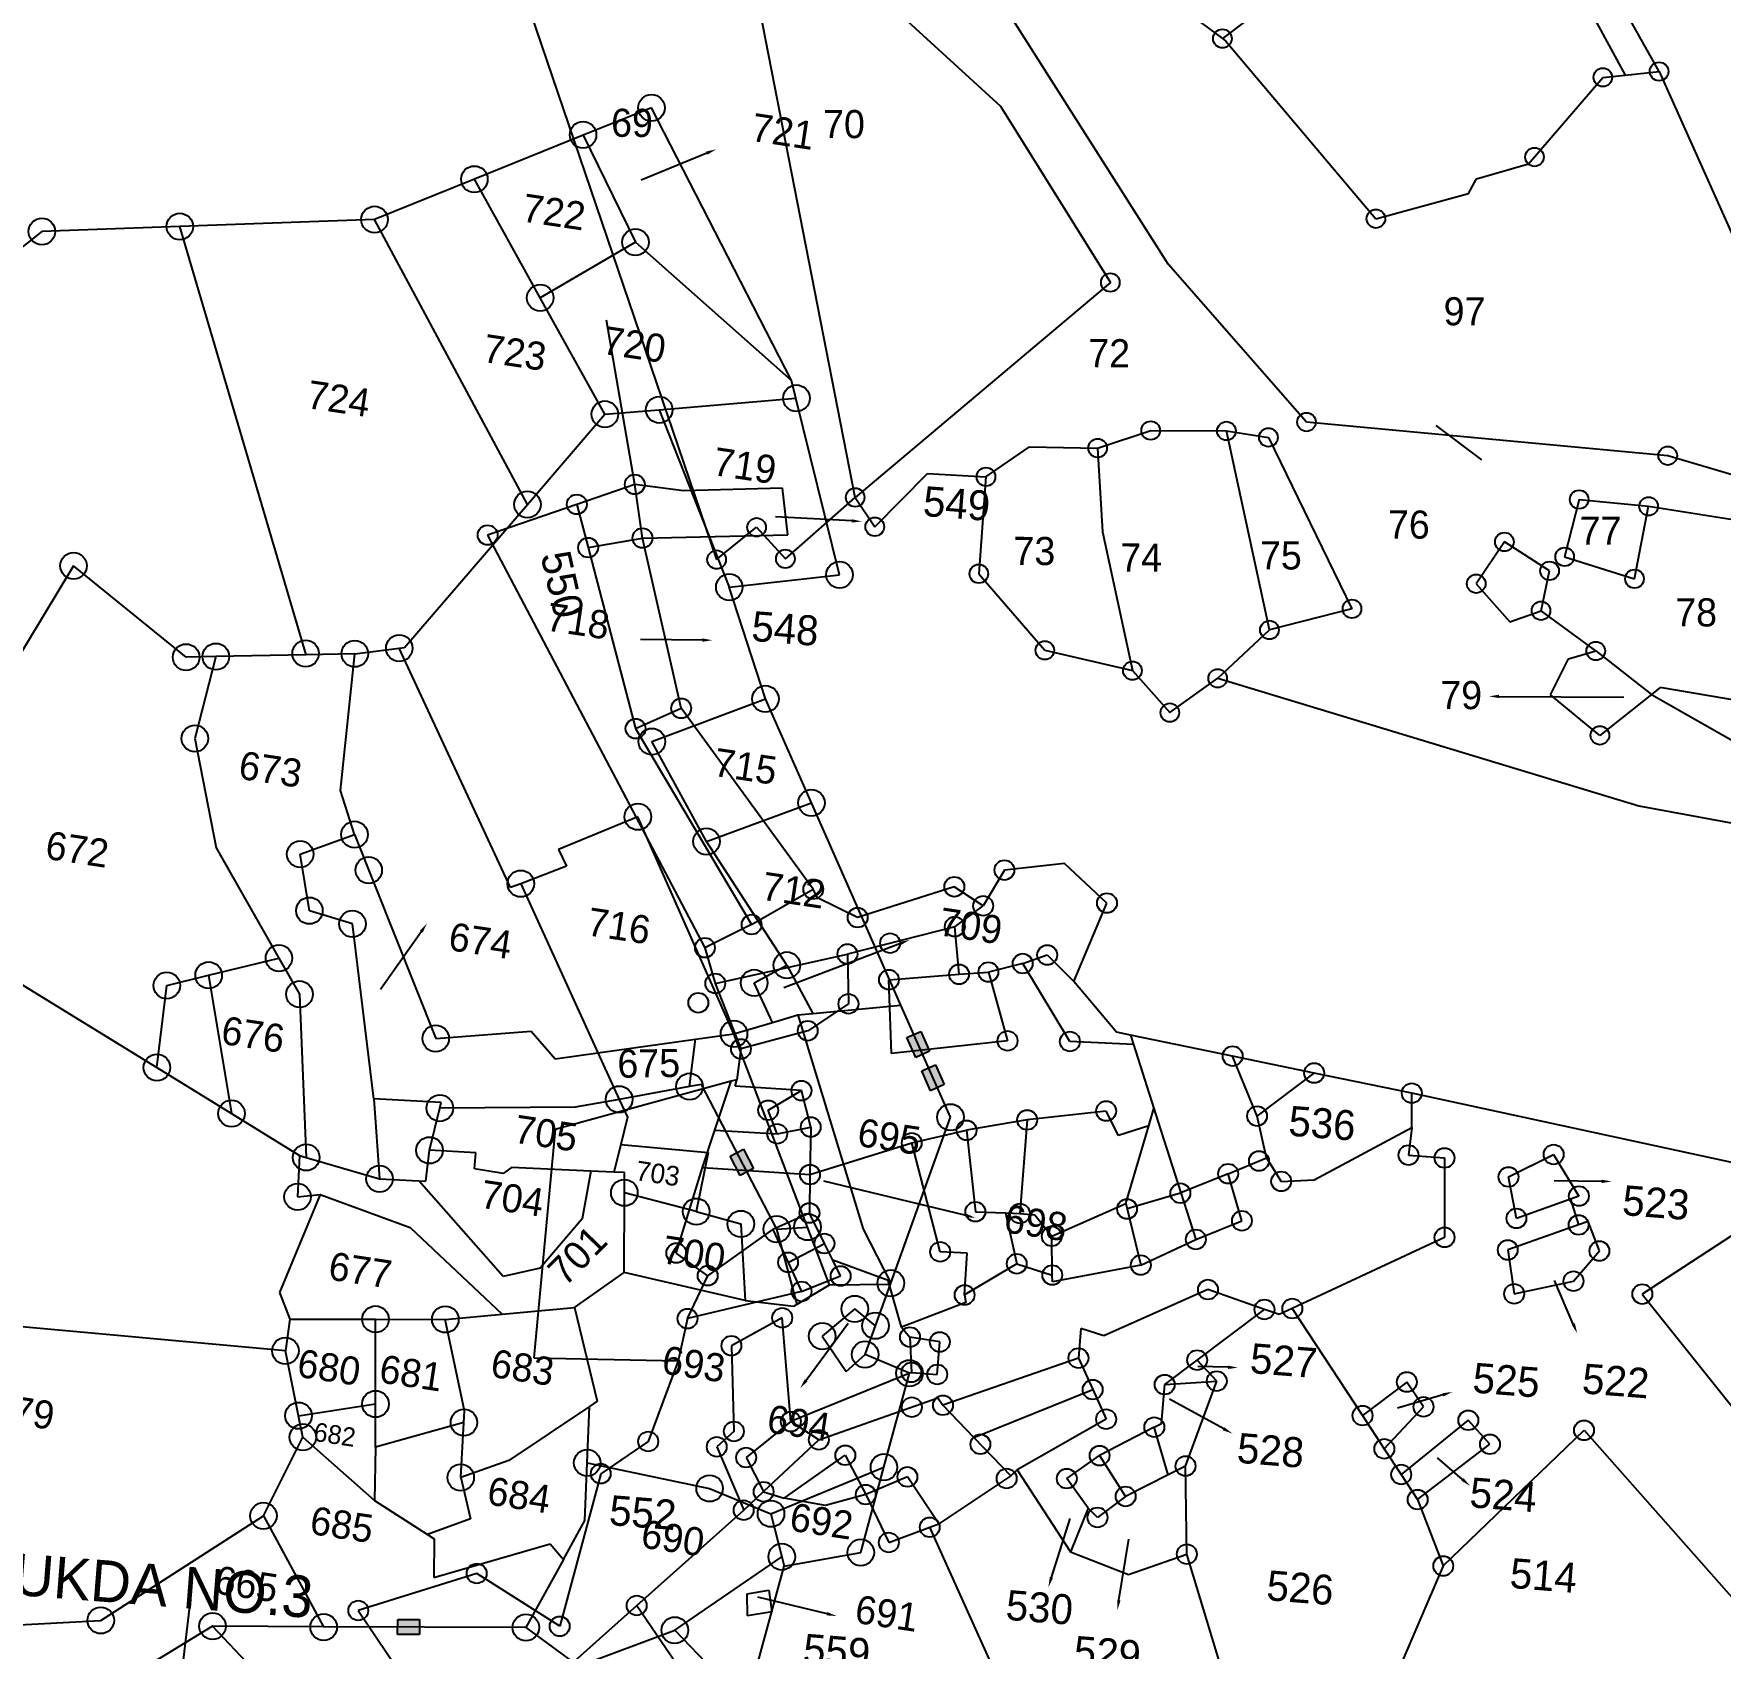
# Model space of a CAD drawing. Header units: metres. Extents: x 303309 to 305776, y 1941305 to 1944345.
# Drawn here: x 304182.7 to 304603, y 1941956.3 to 1942358.7 of the extents above; entities that cross this region are included whole.
import ezdxf

# ---------------------------------------------------------------- set-up
doc = ezdxf.new("R2010")
doc.units = ezdxf.units.M
for name, color, linetype in [('OFF', 1, 'Continuous'), ('POLY_PARCEL', 6, 'Continuous'), ('TEXT_MAPOUT', 7, 'Continuous'), ('TEXT_PARCEL', 7, 'Continuous')]:
    doc.layers.add(name, color=color, linetype=linetype)
doc.styles.add('TEXT_MAP', font='')
doc.styles.get('TEXT_MAP').set_extended_font_data('Kruti Dev 050')

msp = doc.modelspace()

# ---------------------------------------------------------------- hatches: boundary and pattern name
for points in [[(304402.54, 1942103.62), (304405.97, 1942105.13), (304403.78, 1942110.09), (304400.35, 1942108.57)], [(304406.22, 1942095.3), (304409.65, 1942096.82), (304407.46, 1942101.77), (304404.03, 1942100.26)], [(304358.8, 1942074.21), (304362.12, 1942075.94), (304359.62, 1942080.75), (304356.29, 1942079.01)], [(304278.84, 1941959.76), (304278.85, 1941963.51), (304273.43, 1941963.53), (304273.42, 1941959.78)]]:
    msp.add_hatch(color=256).paths.add_polyline_path(points)

# ---------------------------------------------------------------- linework, layer by layer
for p, q in [((304350.48, 1942329), (304334.14, 1942322.27)), ((304547.87, 1942193.58), (304578.99, 1942193.41)), ((304279.33, 1942135), (304269.15, 1942120.55)), ((304398.71, 1942132.02), (304369.63, 1942120.93)), ((304400.35, 1942108.57), (304403.78, 1942110.09)), ((304402.54, 1942103.62), (304400.35, 1942108.57)), ((304403.78, 1942110.09), (304405.97, 1942105.13)), ((304405.97, 1942105.13), (304402.54, 1942103.62)), ((304404.03, 1942100.26), (304407.46, 1942101.77)), ((304406.22, 1942095.3), (304404.03, 1942100.26)), ((304407.46, 1942101.77), (304409.65, 1942096.82)), ((304409.65, 1942096.82), (304406.22, 1942095.3)), ((304356.29, 1942079.01), (304359.62, 1942080.75)), ((304358.8, 1942074.21), (304356.29, 1942079.01)), ((304359.62, 1942080.75), (304362.12, 1942075.94)), ((304362.12, 1942075.94), (304358.8, 1942074.21)), ((304415.06, 1942064.2), (304379.64, 1942072.8)), ((304375.21, 1942023.13), (304385.66, 1942037.39)), ((304221.72, 1941968.19), (304219.62, 1941950.64)), ((304380.42, 1941964.96), (304363.22, 1941969.07)), ((304273.42, 1941959.78), (304273.43, 1941963.53)), ((304273.43, 1941963.53), (304278.85, 1941963.51)), ((304278.85, 1941963.51), (304278.84, 1941959.76)), ((304278.84, 1941959.76), (304273.42, 1941959.78))]:
    msp.add_line(p, q)
for points in [[(304386.58, 1942237.32), (304367.62, 1942238.36)], [(304349.35, 1942207.62), (304333.94, 1942207.78)], [(304573.47, 1942072.71), (304561.64, 1942072.83)], [(304566.41, 1942037.14), (304561.76, 1942048.02)], [(304480.34, 1942026.37), (304472.81, 1942026.57)], [(304479.28, 1942011.04), (304465.76, 1942018.43)], [(304533.92, 1942019.52), (304522.58, 1942016.15)], [(304538.8, 1941998.42), (304532.55, 1942003.79)], [(304436.34, 1941973.98), (304440.98, 1941988.68)], [(304453.16, 1941968.32), (304455.64, 1941983.53)]]:
    msp.add_lwpolyline(points)
for centre, radius in [((304478.96, 1942357.54), 2.32), ((304573.77, 1942347.87), 2.32), ((304587.79, 1942349.34), 2.32), ((304336.68, 1942340.28), 3.31), ((304319.62, 1942333.54), 3.31), ((304556.74, 1942328.01), 2.32), ((304292.54, 1942322.46), 3.31), ((304184.75, 1942309.45), 3.31), ((304219.13, 1942310.68), 3.31), ((304267.66, 1942312.42), 3.31), ((304517.22, 1942312.64), 2.32), ((304332.69, 1942306.78), 3.31), ((304308.95, 1942292.92), 3.31), ((304451.03, 1942296.75), 2.32), ((304372.81, 1942267.89), 3.31), ((304325.07, 1942263.9), 3.31), ((304338.61, 1942265.03), 3.31), ((304461.08, 1942259.85), 2.32), ((304479.96, 1942259.74), 2.32), ((304499.91, 1942261.96), 2.32), ((304447.87, 1942255.47), 2.32), ((304490.43, 1942258.13), 2.32), ((304589.94, 1942253.57), 2.32), ((304420.04, 1942248.3), 2.32), ((304332.51, 1942246.42), 2.47), ((304387.44, 1942243.17), 2.32), ((304567.86, 1942242.65), 2.32), ((304305.75, 1942241.4), 3.31), ((304318.06, 1942241.44), 2.47), ((304585.18, 1942240.96), 2.32), ((304362.88, 1942235.73), 2.32), ((304392.32, 1942235.86), 2.32), ((304295.84, 1942233.79), 2.47), ((304320.88, 1942230.67), 2.47), ((304334.43, 1942233.05), 2.47), ((304549.23, 1942232.09), 2.32), ((304192.66, 1942226.14), 3.31), ((304352.91, 1942227.68), 2.32), ((304370.04, 1942227.88), 2.32), ((304564.25, 1942228.37), 2.32), ((304356.07, 1942220.8), 3.31), ((304383.54, 1942223.87), 3.31), ((304418.25, 1942224.15), 2.32), ((304542.21, 1942221.66), 2.32), ((304560.5, 1942224.87), 2.32), ((304581.65, 1942222.88), 2.32), ((304511.25, 1942215.41), 2.32), ((304558.36, 1942214.93), 2.32), ((304490.68, 1942210.14), 2.32), ((304250.49, 1942204.27), 3.31), ((304262.72, 1942204.23), 3.31), ((304273.83, 1942205.6), 3.31), ((304434.71, 1942205.07), 2.32), ((304572, 1942204.9), 2.32), ((304220.71, 1942203.33), 3.31), ((304228.11, 1942203.49), 3.31), ((304456.54, 1942200), 2.32), ((304477.78, 1942198.09), 2.32), ((304365.07, 1942192.95), 3.31), ((304344.07, 1942190.61), 2.47), ((304465.86, 1942189.55), 2.32), ((304222.89, 1942183.08), 3.31), ((304332.71, 1942185.55), 2.47), ((304573.03, 1942183.86), 2.32), ((304336.77, 1942182.31), 3.31), ((304376.53, 1942167.05), 3.31), ((304333.28, 1942163.6), 3.31), ((304262.67, 1942159.14), 3.31), ((304249.15, 1942154.26), 3.31), ((304350.36, 1942157.42), 3.31), ((304266.2, 1942150.27), 3.31), ((304424.63, 1942150.29), 2.47), ((304304.09, 1942146.91), 3.31), ((304412.15, 1942146.14), 2.47), ((304376.99, 1942145.52), 2.47), ((304450.19, 1942142.08), 2.47), ((304251.42, 1942140.18), 3.31), ((304262.15, 1942136.91), 3.31), ((304388.05, 1942138.45), 2.47), ((304419.34, 1942141.39), 2.47), ((304361.63, 1942136.72), 2.47), ((304412.26, 1942136.19), 2.47), ((304243.84, 1942128.34), 3.31), ((304350, 1942130.94), 2.47), ((304385.51, 1942129.38), 2.47), ((304396.14, 1942132.08), 2.47), ((304435.3, 1942129.14), 2.47), ((304226.32, 1942124.08), 3.31), ((304370.43, 1942126.58), 3.31), ((304420.64, 1942124.88), 2.47), ((304429.19, 1942127), 2.47), ((304215.88, 1942121.54), 3.31), ((304352.57, 1942122.04), 2.47), ((304362.28, 1942122.17), 3.31), ((304395.85, 1942122.98), 2.47), ((304413.33, 1942124.32), 2.47), ((304248.96, 1942119.35), 3.31), ((304348.35, 1942117.23), 2.47), ((304385.76, 1942116.96), 2.47), ((304282.9, 1942108.32), 3.31), ((304357.24, 1942109.48), 3.31), ((304375.62, 1942110.25), 2.47), ((304358.97, 1942105.71), 2.47), ((304425.41, 1942107.74), 2.47), ((304440.95, 1942107.57), 2.47), ((304481.51, 1942103.93), 2.47), ((304213.43, 1942101.08), 3.31), ((304501.83, 1942099.72), 2.47), ((304346.16, 1942096.34), 3.31), ((304374.05, 1942095.33), 2.47), ((304283.94, 1942090.98), 3.31), ((304328.64, 1942093.16), 3.31), ((304526.15, 1942094.7), 2.47), ((304232.01, 1942089.64), 3.31), ((304365.75, 1942090.43), 2.47), ((304411.2, 1942088.68), 3.31), ((304430.3, 1942088.03), 2.47), ((304449.99, 1942090.25), 2.47), ((304487.6, 1942088.98), 2.47), ((304368.01, 1942084.57), 2.47), ((304376.36, 1942086.26), 2.47), ((304415.2, 1942085.44), 2.47), ((304250.63, 1942078.7), 3.31), ((304281.37, 1942080.45), 3.31), ((304401.53, 1942082.32), 2.47), ((304525.33, 1942079.26), 2.47), ((304534.31, 1942078.55), 2.47), ((304561.51, 1942079.42), 2.47), ((304376.18, 1942074.4), 2.47), ((304480.39, 1942074.62), 2.47), ((304488.07, 1942077.8), 2.47), ((304268.92, 1942073.34), 3.31), ((304329.91, 1942069.89), 3.31), ((304493.62, 1942072.71), 2.47), ((304550.25, 1942073.82), 2.47), ((304248.47, 1942068.86), 3.31), ((304347.84, 1942065.17), 3.31), ((304468.48, 1942069.76), 2.47), ((304567.8, 1942069.05), 2.47), ((304358.95, 1942062.1), 3.31), ((304375.57, 1942061.34), 3.31), ((304376.04, 1942064.83), 2.47), ((304417.39, 1942065.15), 2.47), ((304428.47, 1942064.7), 2.47), ((304455.2, 1942065.83), 2.47), ((304483.82, 1942062.89), 2.47), ((304552.22, 1942063.48), 2.47), ((304567.73, 1942061.86), 2.47), ((304367.89, 1942060.81), 3.31), ((304436.42, 1942059.04), 2.47), ((304472.33, 1942058.24), 2.47), ((304534.32, 1942058.76), 2.47), ((304342.85, 1942054.86), 2.47), ((304379.78, 1942057.22), 2.47), ((304408.63, 1942055.15), 2.47), ((304550.06, 1942055.62), 2.47), ((304572.91, 1942055.37), 2.47), ((304350.68, 1942049.21), 2.47), ((304370.71, 1942052.53), 2.47), ((304383.82, 1942049.13), 2.47), ((304427.7, 1942052.18), 2.47), ((304436.56, 1942049.36), 2.47), ((304458.62, 1942051.85), 2.47), ((304374.08, 1942045.28), 2.47), ((304396.31, 1942047.32), 3.31), ((304475.36, 1942045.75), 2.47), ((304566.45, 1942047.85), 2.47), ((304387.35, 1942040.91), 3.31), ((304414.71, 1942044.4), 2.47), ((304489.43, 1942040.79), 2.47), ((304496.38, 1942041.02), 2.47), ((304551.67, 1942044.69), 2.47), ((304583.6, 1942044.62), 2.47), ((304267.91, 1942038.35), 3.31), ((304285.3, 1942038.32), 3.31), ((304345.65, 1942038.5), 2.47), ((304369.26, 1942038.7), 2.47), ((304392.5, 1942036.74), 3.31), ((304379.22, 1942034.12), 3.31), ((304401.1, 1942033.9), 2.47), ((304408.53, 1942032.69), 2.47), ((304245.44, 1942030.48), 3.31), ((304356.59, 1942031.75), 2.47), ((304389.92, 1942029.56), 3.31), ((304443.08, 1942028.66), 2.47), ((304472.67, 1942028.17), 2.47), ((304400.97, 1942024.88), 3.31), ((304401.45, 1942025.1), 2.47), ((304407.89, 1942024.59), 2.47), ((304446.63, 1942020.82), 2.47), ((304464.57, 1942022.06), 2.47), ((304477.55, 1942022.93), 2.47), ((304524.92, 1942022.71), 2.47), ((304267.91, 1942017.23), 3.31), ((304401.55, 1942016.44), 2.47), ((304409.32, 1942016.91), 2.47), ((304529.07, 1942016.52), 2.47), ((304248.72, 1942014.32), 3.31), ((304289.94, 1942012.61), 3.31), ((304371.42, 1942012.83), 2.47), ((304449.98, 1942013.44), 2.47), ((304461.99, 1942011.45), 2.47), ((304513.88, 1942014.34), 2.47), ((304540.24, 1942013.17), 2.47), ((304249.81, 1942008.96), 3.31), ((304335.86, 1942007.88), 2.47), ((304357.21, 1942010.39), 2.47), ((304378.38, 1942008.31), 2.47), ((304418.65, 1942007.2), 2.47), ((304545.64, 1942007.19), 2.47), ((304569.08, 1942010.67), 2.47), ((304320.67, 1942002.56), 3.31), ((304352.94, 1942006.55), 2.47), ((304360.26, 1942003.88), 2.47), ((304384.98, 1942004.45), 2.47), ((304448.35, 1942004.36), 2.47), ((304519.31, 1942006.06), 2.47), ((304289.13, 1941998.91), 3.31), ((304324.03, 1941999.86), 2.47), ((304394.61, 1942001.48), 3.31), ((304400.45, 1941999.06), 2.47), ((304469.77, 1942001.77), 2.47), ((304523.52, 1941999.65), 2.47), ((304351.17, 1941996.2), 3.31), ((304364.62, 1941995.35), 2.47), ((304390.07, 1941994.65), 2.47), ((304425.19, 1941998.66), 2.47), ((304440.17, 1941998.64), 2.47), ((304359.65, 1941990.77), 2.47), ((304366.46, 1941989.89), 3.31), ((304454.84, 1941994.19), 2.47), ((304527.61, 1941993.4), 2.47), ((304239.96, 1941989.37), 3.31), ((304406.02, 1941986.51), 2.47), ((304447.83, 1941988.95), 2.47), ((304395.82, 1941982.71), 2.47), ((304369.14, 1941979.16), 3.31), ((304388.83, 1941980.23), 3.31), ((304470.09, 1941979.81), 2.47), ((304293.11, 1941974.98), 2.47), ((304534, 1941976.86), 2.47), ((304263.6, 1941965.76), 2.47), ((304332.99, 1941967), 2.47), ((304199.42, 1941963.3), 3.31), ((304227.28, 1941961.84), 3.31), ((304254.98, 1941961.62), 3.31), ((304305.38, 1941961.53), 3.31), ((304313.8, 1941961.82), 2.47), ((304342.48, 1941960.83), 3.31)]:
    msp.add_circle(centre, radius)
for points in [[(304350.32, 1942329.38), (304352.8, 1942329.95), (304350.64, 1942328.61)], [(304386.61, 1942237.74), (304389.08, 1942237.19), (304386.56, 1942236.91)], [(304349.35, 1942208.04), (304351.85, 1942207.59), (304349.35, 1942207.2)], [(304547.86, 1942193.17), (304545.37, 1942193.6), (304547.87, 1942194)], [(304278.99, 1942135.24), (304280.77, 1942137.05), (304279.67, 1942134.76)], [(304398.56, 1942132.41), (304401.05, 1942132.91), (304398.86, 1942131.63)], [(304573.47, 1942073.13), (304575.97, 1942072.69), (304573.46, 1942072.3)], [(304415.16, 1942064.61), (304417.49, 1942063.61), (304414.96, 1942063.8)], [(304566.79, 1942037.3), (304567.39, 1942034.84), (304566.02, 1942036.98)], [(304480.35, 1942026.79), (304482.84, 1942026.3), (304480.33, 1942025.95)], [(304375.55, 1942022.89), (304373.73, 1942021.12), (304374.87, 1942023.38)], [(304533.8, 1942019.92), (304536.32, 1942020.23), (304534.04, 1942019.12)], [(304479.48, 1942011.4), (304481.47, 1942009.84), (304479.08, 1942010.67)], [(304539.07, 1941998.73), (304540.7, 1941996.79), (304538.53, 1941998.1)], [(304436.74, 1941973.86), (304435.59, 1941971.6), (304435.95, 1941974.11)], [(304221.3, 1941968.24), (304222.01, 1941970.68), (304222.13, 1941968.14)], [(304453.57, 1941968.25), (304452.76, 1941965.85), (304452.75, 1941968.39)], [(304380.51, 1941965.36), (304382.85, 1941964.37), (304380.32, 1941964.55)]]:
    msp.add_solid(points)
at = {"layer": 'OFF'}
msp.add_line((304543.57, 1942252.58), (304532.23, 1942261.11), dxfattribs=at)
at = {"layer": 'POLY_PARCEL'}
for p, q in [((304444.47, 1942383.23), (304478.96, 1942357.54)), ((304561.49, 1942381.26), (304579.31, 1942348.45)), ((304387.44, 1942243.17), (304361.17, 1942377.54)), ((304383.93, 1942377.04), (304423.67, 1942340.65)), ((304302.97, 1942374.43), (304352.91, 1942227.68)), ((304587.79, 1942349.34), (304575.24, 1942371.75)), ((304465.48, 1942301.33), (304424.65, 1942365.51)), ((304485.41, 1942362.36), (304478.96, 1942357.54)), ((304478.96, 1942357.54), (304479.8, 1942356.91)), ((304479.8, 1942356.91), (304517.22, 1942312.64)), ((304555.28, 1942326.31), (304573.77, 1942347.87)), ((304573.77, 1942347.87), (304579.31, 1942348.45)), ((304579.31, 1942348.45), (304587.79, 1942349.34)), ((304587.79, 1942349.34), (304609.2, 1942301.44)), ((304336.68, 1942340.28), (304319.68, 1942333.42)), ((304371.58, 1942272.33), (304336.68, 1942340.28)), ((304423.67, 1942340.65), (304451.03, 1942296.75)), ((304319.68, 1942333.42), (304292.54, 1942322.46)), ((304319.68, 1942333.42), (304332.69, 1942306.78)), ((304542.29, 1942322.55), (304555.28, 1942326.31)), ((304292.54, 1942322.46), (304267.66, 1942312.42)), ((304308.95, 1942292.92), (304292.54, 1942322.46)), ((304540.29, 1942318.94), (304542.29, 1942322.55)), ((304517.22, 1942312.64), (304540.29, 1942318.94)), ((304267.66, 1942312.42), (304219.13, 1942310.68)), ((304305.75, 1942241.4), (304267.66, 1942312.42)), ((304184.75, 1942309.45), (304150.53, 1942282.35)), ((304219.13, 1942310.68), (304184.75, 1942309.45)), ((304250.58, 1942203.97), (304219.13, 1942310.68)), ((304332.69, 1942306.78), (304308.95, 1942292.92)), ((304332.69, 1942306.78), (304371.58, 1942272.33)), ((304499.91, 1942261.96), (304465.48, 1942301.33)), ((304451.03, 1942296.75), (304387.44, 1942243.17)), ((304325.07, 1942263.9), (304308.95, 1942292.92)), ((304332.51, 1942246.42), (304325.46, 1942287.32)), ((304372.68, 1942267.88), (304371.58, 1942272.33)), ((304338.61, 1942265.03), (304372.68, 1942267.88)), ((304383.54, 1942223.87), (304372.68, 1942267.88)), ((304305.75, 1942241.4), (304325.07, 1942263.9)), ((304325.07, 1942263.9), (304338.61, 1942265.03)), ((304338.61, 1942265.03), (304356.07, 1942220.8)), ((304589.94, 1942253.57), (304499.91, 1942261.96)), ((304447.87, 1942255.47), (304461.08, 1942259.85)), ((304461.08, 1942259.85), (304479.96, 1942259.74)), ((304479.96, 1942259.74), (304490.43, 1942258.13)), ((304490.68, 1942210.14), (304479.96, 1942259.74)), ((304490.43, 1942258.13), (304511.25, 1942215.41)), ((304420.04, 1942248.3), (304430.85, 1942255.77)), ((304430.85, 1942255.77), (304447.87, 1942255.47)), ((304447.87, 1942255.47), (304449.1, 1942234.63)), ((304632.52, 1942240.99), (304589.94, 1942253.57)), ((304392.32, 1942235.86), (304405.47, 1942249.14)), ((304405.47, 1942249.14), (304420.04, 1942248.3)), ((304332.51, 1942246.42), (304318.06, 1942241.44)), ((304344.63, 1942244.85), (304332.51, 1942246.42)), ((304334.43, 1942233.05), (304332.51, 1942246.42)), ((304369.33, 1942245.5), (304344.63, 1942244.85)), ((304370.66, 1942233.86), (304369.33, 1942245.5)), ((304420.04, 1942248.3), (304418.25, 1942224.15)), ((304275.15, 1942205.76), (304305.75, 1942241.4)), ((304318.06, 1942241.44), (304295.84, 1942233.79)), ((304318.06, 1942241.44), (304320.88, 1942230.67)), ((304370.04, 1942227.88), (304387.44, 1942243.17)), ((304387.44, 1942243.17), (304392.32, 1942235.86)), ((304567.86, 1942242.65), (304564.25, 1942228.37)), ((304567.86, 1942242.65), (304585.18, 1942240.96)), ((304581.65, 1942222.88), (304585.18, 1942240.96)), ((304585.18, 1942240.96), (304623.54, 1942234.98)), ((304295.84, 1942233.79), (304350, 1942130.94)), ((304320.88, 1942230.67), (304334.43, 1942233.05)), ((304334.43, 1942233.05), (304370.66, 1942233.86)), ((304344.07, 1942190.61), (304334.43, 1942233.05)), ((304352.91, 1942227.68), (304362.88, 1942235.73)), ((304362.88, 1942235.73), (304370.04, 1942227.88)), ((304449.1, 1942234.63), (304456.54, 1942200)), ((304320.88, 1942230.67), (304332.71, 1942185.55)), ((304549.23, 1942232.09), (304542.21, 1942221.66)), ((304560.5, 1942224.87), (304549.23, 1942232.09)), ((304564.25, 1942228.37), (304581.65, 1942222.88)), ((304192.66, 1942226.14), (304171.79, 1942191.63)), ((304220.71, 1942203.33), (304192.66, 1942226.14)), ((304418.25, 1942224.15), (304434.71, 1942205.07)), ((304558.36, 1942214.93), (304560.5, 1942224.87)), ((304356.07, 1942220.8), (304383.54, 1942223.87)), ((304365.07, 1942192.95), (304356.07, 1942220.8)), ((304542.21, 1942221.66), (304550.56, 1942212.18)), ((304511.25, 1942215.41), (304490.68, 1942210.14)), ((304550.56, 1942212.18), (304558.36, 1942214.93)), ((304572, 1942204.9), (304558.36, 1942214.93)), ((304477.78, 1942198.09), (304490.68, 1942210.14)), ((304228.11, 1942203.49), (304220.71, 1942203.33)), ((304228.11, 1942203.49), (304222.89, 1942183.08)), ((304250.58, 1942203.97), (304228.11, 1942203.49)), ((304262.72, 1942204.23), (304250.58, 1942203.97)), ((304259.14, 1942170.09), (304262.72, 1942204.23)), ((304262.72, 1942204.23), (304273.83, 1942205.6)), ((304273.83, 1942205.6), (304275.15, 1942205.76)), ((304301.54, 1942145.94), (304273.83, 1942205.6)), ((304434.71, 1942205.07), (304456.54, 1942200)), ((304560.73, 1942193.98), (304565.25, 1942202.97)), ((304565.25, 1942202.97), (304572, 1942204.9)), ((304572, 1942204.9), (304585.9, 1942194.09)), ((304456.54, 1942200), (304465.86, 1942189.55)), ((304465.86, 1942189.55), (304477.78, 1942198.09)), ((304477.78, 1942198.09), (304582.74, 1942166.29)), ((304588.04, 1942195.8), (304585.9, 1942194.09)), ((304629.31, 1942188.84), (304588.04, 1942195.8)), ((304332.71, 1942185.55), (304344.07, 1942190.61)), ((304336.77, 1942182.31), (304365.07, 1942192.95)), ((304376.99, 1942145.52), (304344.07, 1942190.61)), ((304376.53, 1942167.05), (304365.07, 1942192.95)), ((304573.03, 1942183.86), (304560.73, 1942193.98)), ((304585.9, 1942194.09), (304573.03, 1942183.86)), ((304585.9, 1942194.09), (304622.67, 1942173.11)), ((304222.89, 1942183.08), (304228.18, 1942155.84)), ((304332.71, 1942185.55), (304361.63, 1942136.72)), ((304350.36, 1942157.42), (304336.77, 1942182.31)), ((304262.67, 1942159.14), (304259.14, 1942170.09)), ((304350.36, 1942157.42), (304376.53, 1942167.05)), ((304398.83, 1942116.63), (304376.53, 1942167.05)), ((304582.74, 1942166.29), (304624.1, 1942158.64)), ((304333.28, 1942163.6), (304313.54, 1942155.43)), ((304357.24, 1942109.48), (304333.28, 1942163.6)), ((304249.15, 1942154.26), (304262.67, 1942159.14)), ((304262.67, 1942159.14), (304282.9, 1942108.32)), ((304370.43, 1942126.58), (304350.36, 1942157.42)), ((304228.18, 1942155.84), (304243.84, 1942128.34)), ((304251.42, 1942140.18), (304249.15, 1942154.26)), ((304313.54, 1942155.43), (304315.49, 1942151.25)), ((304315.49, 1942151.25), (304304.09, 1942146.91)), ((304424.63, 1942150.29), (304419.34, 1942141.39)), ((304439.62, 1942151.94), (304424.63, 1942150.29)), ((304450.19, 1942142.08), (304439.62, 1942151.94)), ((304304.09, 1942146.91), (304301.54, 1942145.94)), ((304304.09, 1942146.91), (304323.34, 1942104.77)), ((304361.63, 1942136.72), (304376.99, 1942145.52)), ((304378.09, 1942143.38), (304376.99, 1942145.52)), ((304412.15, 1942146.14), (304388.05, 1942138.45)), ((304419.34, 1942141.39), (304412.15, 1942146.14)), ((304262.15, 1942136.91), (304251.42, 1942140.18)), ((304388.05, 1942138.45), (304378.09, 1942143.38)), ((304412.26, 1942136.19), (304419.34, 1942141.39)), ((304441.9, 1942122.49), (304450.19, 1942142.08)), ((304267.49, 1942093.25), (304262.15, 1942136.91)), ((304361.63, 1942136.72), (304350, 1942130.94)), ((304412.26, 1942136.19), (304385.51, 1942129.38)), ((304413.33, 1942124.32), (304412.26, 1942136.19)), ((304226.32, 1942124.08), (304243.84, 1942128.34)), ((304243.84, 1942128.34), (304248.96, 1942119.35)), ((304350, 1942130.94), (304352.57, 1942122.04)), ((304352.57, 1942122.04), (304385.51, 1942129.38)), ((304385.51, 1942129.38), (304385.76, 1942116.96)), ((304429.19, 1942127), (304435.3, 1942129.14)), ((304435.3, 1942129.14), (304441.9, 1942122.49)), ((304215.88, 1942121.54), (304226.32, 1942124.08)), ((304226.32, 1942124.08), (304232.01, 1942089.64)), ((304362.28, 1942122.17), (304370.43, 1942126.58)), ((304370.43, 1942126.58), (304376.9, 1942114.57)), ((304395.85, 1942122.98), (304413.33, 1942124.32)), ((304413.33, 1942124.32), (304420.64, 1942124.88)), ((304429.19, 1942127), (304420.64, 1942124.88)), ((304420.64, 1942124.88), (304425.41, 1942107.74)), ((304440.95, 1942107.57), (304429.19, 1942127)), ((304179.36, 1942122.06), (304213.43, 1942101.08)), ((304213.43, 1942101.08), (304215.88, 1942121.54)), ((304248.96, 1942119.35), (304250.63, 1942078.7)), ((304352.57, 1942122.04), (304358.97, 1942105.71)), ((304366.85, 1942112.34), (304362.28, 1942122.17)), ((304396.5, 1942104.6), (304395.85, 1942122.98)), ((304452.53, 1942109.92), (304441.9, 1942122.49)), ((304385.76, 1942116.96), (304375.62, 1942110.25)), ((304376.9, 1942114.57), (304398.83, 1942116.63)), ((304411.2, 1942088.68), (304398.83, 1942116.63)), ((304357.24, 1942109.48), (304366.85, 1942112.34)), ((304366.85, 1942112.34), (304373.17, 1942114.22)), ((304373.17, 1942114.22), (304376.9, 1942114.57)), ((304373.17, 1942114.22), (304389.45, 1942060.8)), ((304282.9, 1942108.32), (304306.73, 1942110.12)), ((304306.73, 1942110.12), (304312.68, 1942103.28)), ((304323.34, 1942104.77), (304347.66, 1942108.15)), ((304346.16, 1942096.34), (304347.66, 1942108.15)), ((304347.66, 1942108.15), (304357.24, 1942109.48)), ((304375.57, 1942061.34), (304357.24, 1942109.48)), ((304375.62, 1942110.25), (304358.97, 1942105.71)), ((304425.41, 1942107.74), (304396.5, 1942104.6)), ((304456.8, 1942106.85), (304440.95, 1942107.57)), ((304456.08, 1942109.18), (304452.53, 1942109.92)), ((304456.08, 1942109.18), (304456.8, 1942106.85)), ((304481.51, 1942103.93), (304456.08, 1942109.18)), ((304456.8, 1942106.85), (304461.89, 1942090.87)), ((304312.68, 1942103.28), (304323.34, 1942104.77)), ((304323.34, 1942104.77), (304328.64, 1942093.16)), ((304358.97, 1942105.71), (304357.93, 1942098.03)), ((304487.6, 1942088.98), (304481.51, 1942103.93)), ((304501.83, 1942099.72), (304481.51, 1942103.93)), ((304213.43, 1942101.08), (304232.01, 1942089.64)), ((304357.93, 1942098.03), (304356.57, 1942097.66)), ((304357.5, 1942096.41), (304357.93, 1942098.03)), ((304487.6, 1942088.98), (304501.83, 1942099.72)), ((304526.15, 1942094.7), (304501.83, 1942099.72)), ((304356.57, 1942097.66), (304312.66, 1942085.65)), ((304346.16, 1942096.34), (304328.64, 1942093.16)), ((304349.1, 1942096.88), (304346.16, 1942096.34)), ((304367.89, 1942060.81), (304349.1, 1942096.88)), ((304352.49, 1942085.45), (304356.57, 1942097.66)), ((304374.05, 1942095.33), (304357.5, 1942096.41)), ((304365.75, 1942090.43), (304374.05, 1942095.33)), ((304376.36, 1942086.26), (304374.05, 1942095.33)), ((304526.13, 1942086.13), (304526.15, 1942094.7)), ((304609.01, 1942076.73), (304526.15, 1942094.7)), ((304232.01, 1942089.64), (304248.97, 1942079.19)), ((304267.49, 1942093.25), (304268.92, 1942073.34)), ((304284.28, 1942092.37), (304267.49, 1942093.25)), ((304281.37, 1942080.45), (304283.94, 1942090.98)), ((304283.94, 1942090.98), (304284.28, 1942092.37)), ((304317.68, 1942091.17), (304283.94, 1942090.98)), ((304328.64, 1942093.16), (304317.68, 1942091.17)), ((304328.64, 1942093.16), (304330.67, 1942088.72)), ((304368.01, 1942084.57), (304365.75, 1942090.43)), ((304449.99, 1942090.25), (304430.3, 1942088.03)), ((304453.08, 1942084.14), (304449.99, 1942090.25)), ((304460.6, 1942086.53), (304461.89, 1942090.87)), ((304461.89, 1942090.87), (304462.98, 1942087.44)), ((304312.66, 1942085.65), (304307.33, 1942028.72)), ((304330.67, 1942088.72), (304329.01, 1942081.94)), ((304349.39, 1942076.14), (304352.49, 1942085.45)), ((304352.49, 1942085.45), (304368.01, 1942084.57)), ((304368.01, 1942084.57), (304376.36, 1942086.26)), ((304376.36, 1942086.26), (304376.18, 1942074.4)), ((304396.31, 1942047.32), (304411.2, 1942088.68)), ((304401.53, 1942082.32), (304415.2, 1942085.44)), ((304430.3, 1942088.03), (304415.2, 1942085.44)), ((304415.2, 1942085.44), (304417.39, 1942065.15)), ((304430.3, 1942088.03), (304428.47, 1942064.7)), ((304460.6, 1942086.53), (304453.08, 1942084.14)), ((304454.9, 1942067.23), (304460.6, 1942086.53)), ((304462.98, 1942087.44), (304468.62, 1942069.82)), ((304489.91, 1942078.56), (304487.6, 1942088.98)), ((304501.82, 1942073.11), (304526.13, 1942086.13)), ((304526.13, 1942086.13), (304525.33, 1942079.26)), ((304329.01, 1942081.94), (304327.32, 1942075.02)), ((304329.01, 1942081.94), (304350.79, 1942079.88)), ((304376.18, 1942074.4), (304401.53, 1942082.32)), ((304408.63, 1942055.15), (304401.53, 1942082.32)), ((304248.97, 1942079.19), (304248.47, 1942068.86)), ((304248.97, 1942079.19), (304250.63, 1942078.7)), ((304250.63, 1942078.7), (304268.92, 1942073.34)), ((304280.41, 1942072.78), (304281.37, 1942080.45)), ((304292.89, 1942079.79), (304281.37, 1942080.45)), ((304292.59, 1942075.84), (304292.89, 1942079.79)), ((304350.79, 1942079.88), (304347.84, 1942065.17)), ((304480.39, 1942074.62), (304489.91, 1942078.56)), ((304489.91, 1942078.56), (304493.62, 1942072.71)), ((304525.33, 1942079.26), (304534.31, 1942078.55)), ((304534.31, 1942078.55), (304534.32, 1942058.76)), ((304550.25, 1942073.82), (304561.51, 1942079.42)), ((304561.51, 1942079.42), (304567.8, 1942069.05)), ((304268.92, 1942073.34), (304278.69, 1942072.87)), ((304278.69, 1942072.87), (304280.41, 1942072.78)), ((304299.72, 1942048.99), (304278.69, 1942072.87)), ((304299.73, 1942074.67), (304292.59, 1942075.84)), ((304301.81, 1942076.21), (304299.73, 1942074.67)), ((304321.55, 1942075.29), (304301.81, 1942076.21)), ((304321.55, 1942075.29), (304319.41, 1942063.36)), ((304327.32, 1942075.02), (304321.55, 1942075.29)), ((304329.92, 1942074.9), (304327.32, 1942075.02)), ((304329.91, 1942069.89), (304329.92, 1942074.9)), ((304342.85, 1942054.86), (304349.39, 1942076.14)), ((304349.39, 1942076.14), (304376.18, 1942074.4)), ((304376.18, 1942074.4), (304376.04, 1942064.83)), ((304480.39, 1942074.62), (304468.62, 1942069.82)), ((304483.82, 1942062.89), (304480.39, 1942074.62)), ((304493.62, 1942072.71), (304501.82, 1942073.11)), ((304552.22, 1942063.48), (304550.25, 1942073.82)), ((304254.1, 1942069.47), (304243.94, 1942044.98)), ((304248.47, 1942068.86), (304254.1, 1942069.47)), ((304254.1, 1942069.47), (304276.57, 1942061.18)), ((304329.88, 1942049.98), (304329.91, 1942069.89)), ((304347.84, 1942065.17), (304329.91, 1942069.89)), ((304468.48, 1942069.76), (304455.2, 1942065.83)), ((304468.62, 1942069.82), (304468.48, 1942069.76)), ((304468.62, 1942069.82), (304472.33, 1942058.24)), ((304567.8, 1942069.05), (304565.74, 1942068.31)), ((304347.84, 1942065.17), (304358.95, 1942062.1)), ((304376.04, 1942064.83), (304366.9, 1942060.72)), ((304379.78, 1942057.22), (304376.04, 1942064.83)), ((304417.39, 1942065.15), (304424.91, 1942064.84)), ((304424.91, 1942064.84), (304428.47, 1942064.7)), ((304424.91, 1942064.84), (304427.7, 1942052.18)), ((304428.47, 1942064.7), (304432.23, 1942064.4)), ((304432.23, 1942064.4), (304436.42, 1942059.04)), ((304436.42, 1942059.04), (304454.9, 1942067.23)), ((304454.9, 1942067.23), (304455.2, 1942065.83)), ((304455.2, 1942065.83), (304458.62, 1942051.85)), ((304565.74, 1942068.31), (304552.22, 1942063.48)), ((304565.74, 1942068.31), (304567.73, 1942061.86)), ((304276.57, 1942061.18), (304299.44, 1942039.6)), ((304319.41, 1942063.36), (304308.92, 1942051.08)), ((304350.68, 1942049.21), (304366.9, 1942060.72)), ((304358.95, 1942062.1), (304360.05, 1942043)), ((304366.9, 1942060.72), (304370.71, 1942052.53)), ((304367.89, 1942060.81), (304375.57, 1942061.34)), ((304373.02, 1942042.15), (304367.89, 1942060.81)), ((304381.05, 1942046.93), (304375.57, 1942061.34)), ((304389.45, 1942060.8), (304396.31, 1942047.32)), ((304472.33, 1942058.24), (304483.82, 1942062.89)), ((304567.73, 1942061.86), (304550.06, 1942055.62)), ((304570.09, 1942062.69), (304567.73, 1942061.86)), ((304572.91, 1942055.37), (304570.09, 1942062.69)), ((304610.16, 1942062), (304583.6, 1942044.62)), ((304370.71, 1942052.53), (304379.78, 1942057.22)), ((304381.83, 1942053.06), (304379.78, 1942057.22)), ((304436.56, 1942049.36), (304436.42, 1942059.04)), ((304458.62, 1942051.85), (304472.33, 1942058.24)), ((304534.32, 1942058.76), (304496.38, 1942041.02)), ((304350.68, 1942049.21), (304342.85, 1942054.86)), ((304370.71, 1942052.53), (304374.08, 1942045.28)), ((304383.82, 1942049.13), (304381.83, 1942053.06)), ((304395.69, 1942047.99), (304381.83, 1942053.06)), ((304415.32, 1942054.83), (304408.63, 1942055.15)), ((304414.71, 1942044.4), (304415.32, 1942054.83)), ((304427.7, 1942052.18), (304414.71, 1942044.4)), ((304427.7, 1942052.18), (304436.56, 1942049.36)), ((304458.62, 1942051.85), (304436.58, 1942047.71)), ((304550.06, 1942055.62), (304551.67, 1942044.69)), ((304566.45, 1942047.85), (304572.91, 1942055.37)), ((304308.92, 1942051.08), (304299.72, 1942048.99)), ((304317.52, 1942041.24), (304329.88, 1942049.98)), ((304360.05, 1942043), (304329.88, 1942049.98)), ((304345.65, 1942038.5), (304350.68, 1942049.21)), ((304374.08, 1942045.28), (304383.82, 1942049.13)), ((304398.98, 1942036.41), (304395.69, 1942047.99)), ((304436.58, 1942047.71), (304436.56, 1942049.36)), ((304551.67, 1942044.69), (304566.45, 1942047.85)), ((304243.94, 1942044.98), (304246.58, 1942038.38)), ((304374.08, 1942045.28), (304345.65, 1942038.5)), ((304373.02, 1942042.15), (304381.05, 1942046.93)), ((304381.05, 1942046.93), (304396.23, 1942047.09)), ((304392.5, 1942036.74), (304396.23, 1942047.09)), ((304396.23, 1942047.09), (304396.31, 1942047.32)), ((304414.71, 1942044.4), (304414.98, 1942042.49)), ((304475.36, 1942045.75), (304449.43, 1942034.24)), ((304489.43, 1942040.79), (304475.36, 1942045.75)), ((304583.6, 1942044.62), (304615.35, 1942004.81)), ((304285.3, 1942038.32), (304299.44, 1942039.6)), ((304299.44, 1942039.6), (304317.52, 1942041.24)), ((304317.52, 1942041.24), (304323.16, 1942017.91)), ((304360.05, 1942043), (304372.16, 1942041.64)), ((304372.16, 1942041.64), (304373.02, 1942042.15)), ((304387.35, 1942040.91), (304379.22, 1942034.12)), ((304392.5, 1942036.74), (304387.35, 1942040.91)), ((304414.98, 1942042.49), (304398.98, 1942036.41)), ((304472.67, 1942028.17), (304489.43, 1942040.79)), ((304493.11, 1942039.5), (304489.43, 1942040.79)), ((304496.38, 1942041.02), (304493.11, 1942039.5)), ((304496.38, 1942041.02), (304513.88, 1942014.34)), ((304245.44, 1942030.48), (304162.74, 1942038.01)), ((304246.58, 1942038.38), (304245.44, 1942030.48)), ((304246.58, 1942038.38), (304267.91, 1942038.35)), ((304267.91, 1942017.23), (304267.91, 1942038.35)), ((304267.91, 1942038.35), (304285.3, 1942038.32)), ((304290.1, 1942015.5), (304285.3, 1942038.32)), ((304345.65, 1942038.5), (304343.3, 1942027.96)), ((304369.26, 1942038.7), (304356.59, 1942031.75)), ((304371.42, 1942012.83), (304369.26, 1942038.7)), ((304389.92, 1942029.56), (304392.5, 1942036.74)), ((304398.98, 1942036.41), (304401.1, 1942033.9)), ((304443.67, 1942036.08), (304443.08, 1942028.66)), ((304449.43, 1942034.24), (304443.67, 1942036.08)), ((304356.59, 1942031.75), (304357.21, 1942010.39)), ((304379.22, 1942034.12), (304385.23, 1942025.31)), ((304408.53, 1942032.69), (304401.1, 1942033.9)), ((304401.1, 1942033.9), (304401.45, 1942025.1)), ((304407.89, 1942024.59), (304408.53, 1942032.69)), ((304248.72, 1942014.32), (304245.44, 1942030.48)), ((304307.33, 1942028.72), (304343.3, 1942027.96)), ((304343.3, 1942027.96), (304335.86, 1942007.88)), ((304385.23, 1942025.31), (304389.92, 1942029.56)), ((304400.97, 1942024.88), (304389.92, 1942029.56)), ((304443.08, 1942028.66), (304409.32, 1942016.91)), ((304443.08, 1942028.66), (304446.63, 1942020.82)), ((304464.57, 1942022.06), (304472.67, 1942028.17)), ((304477.55, 1942022.93), (304472.67, 1942028.17)), ((304401.45, 1942025.1), (304371.42, 1942012.83)), ((304394.61, 1942001.48), (304400.97, 1942024.88)), ((304401.45, 1942025.1), (304407.89, 1942024.59)), ((304464.57, 1942022.06), (304477.55, 1942022.93)), ((304469.77, 1942001.77), (304477.55, 1942022.93)), ((304524.92, 1942022.71), (304513.88, 1942014.34)), ((304529.07, 1942016.52), (304524.92, 1942022.71)), ((304378.38, 1942008.31), (304408.06, 1942018.73)), ((304408.06, 1942018.73), (304409.32, 1942016.91)), ((304417, 1942008.91), (304446.63, 1942020.82)), ((304446.63, 1942020.82), (304449.98, 1942013.44)), ((304463.8, 1942012.36), (304464.57, 1942022.06)), ((304248.72, 1942014.32), (304267.91, 1942017.23)), ((304249.81, 1942008.96), (304248.72, 1942014.32)), ((304267.91, 1942006.5), (304267.91, 1942017.23)), ((304289.94, 1942012.61), (304290.1, 1942015.5)), ((304321.26, 1942016.63), (304301.12, 1942003.13)), ((304320.67, 1942002.56), (304321.26, 1942016.63)), ((304323.16, 1942017.91), (304321.26, 1942016.63)), ((304409.32, 1942016.91), (304417, 1942008.91)), ((304513.88, 1942014.34), (304519.31, 1942006.06)), ((304519.31, 1942006.06), (304529.07, 1942016.52)), ((304289.94, 1942012.61), (304267.91, 1942006.5)), ((304289.13, 1941998.91), (304289.94, 1942012.61)), ((304357.21, 1942010.39), (304352.94, 1942006.55)), ((304371.42, 1942012.83), (304360.26, 1942003.88)), ((304378.38, 1942008.31), (304371.42, 1942012.83)), ((304449.98, 1942013.44), (304427.77, 1942000.84)), ((304461.99, 1942011.45), (304448.35, 1942004.36)), ((304461.99, 1942011.45), (304463.8, 1942012.36)), ((304465.4, 1941999.55), (304461.99, 1942011.45)), ((304540.24, 1942013.17), (304523.52, 1941999.65)), ((304534, 1941976.86), (304569.08, 1942010.67)), ((304545.64, 1942007.19), (304540.24, 1942013.17)), ((304569.08, 1942010.67), (304606.5, 1941968.46)), ((304239.96, 1941989.37), (304249.81, 1942008.96)), ((304249.81, 1942008.96), (304267.64, 1941993.14)), ((304267.91, 1942006.5), (304267.64, 1941993.14)), ((304335.86, 1942007.88), (304324.03, 1941999.86)), ((304352.94, 1942006.55), (304359.65, 1941990.77)), ((304364.59, 1941995.4), (304378.38, 1942008.31)), ((304417, 1942008.91), (304426.2, 1941999.34)), ((304519.31, 1942006.06), (304523.52, 1941999.65)), ((304527.61, 1941993.4), (304545.64, 1942007.19)), ((304301.12, 1942003.13), (304289.13, 1941998.91)), ((304320.07, 1941988.21), (304320.67, 1942002.56)), ((304320.67, 1942002.56), (304351.17, 1941996.2)), ((304360.26, 1942003.88), (304364.59, 1941995.4)), ((304366.46, 1941989.89), (304394.61, 1942001.48)), ((304369.71, 1941993.74), (304384.98, 1942004.45)), ((304384.98, 1942004.45), (304390.07, 1941994.65)), ((304388.83, 1941980.23), (304394.61, 1942001.48)), ((304440.17, 1941998.64), (304448.35, 1942004.36)), ((304448.35, 1942004.36), (304454.84, 1941994.19)), ((304469.77, 1942001.77), (304465.4, 1941999.55)), ((304470.09, 1941979.81), (304469.77, 1942001.77)), ((304289.13, 1941998.91), (304291.58, 1941988.57)), ((304324.03, 1941999.86), (304313.8, 1941961.82)), ((304400.45, 1941999.06), (304390.07, 1941994.65)), ((304408.32, 1941987.37), (304400.45, 1941999.06)), ((304426.2, 1941999.34), (304408.32, 1941987.37)), ((304427.77, 1942000.84), (304426.2, 1941999.34)), ((304427.77, 1942000.84), (304441.12, 1941980.35)), ((304445.51, 1941991.29), (304440.17, 1941998.64)), ((304465.4, 1941999.55), (304454.84, 1941994.19)), ((304523.52, 1941999.65), (304527.61, 1941993.4)), ((304267.64, 1941993.14), (304280.86, 1941984.69)), ((304351.17, 1941996.2), (304366.46, 1941989.89)), ((304359.65, 1941990.77), (304364.59, 1941995.4)), ((304364.59, 1941995.4), (304364.62, 1941995.35)), ((304364.62, 1941995.35), (304369.71, 1941993.74)), ((304380.02, 1941991.89), (304369.71, 1941993.74)), ((304390.07, 1941994.65), (304380.02, 1941991.89)), ((304390.07, 1941994.65), (304395.82, 1941982.71)), ((304454.84, 1941994.19), (304447.83, 1941988.95)), ((304527.61, 1941993.4), (304534, 1941976.86)), ((304199.42, 1941963.3), (304239.96, 1941989.37)), ((304239.96, 1941989.37), (304254.92, 1941961.73)), ((304291.58, 1941988.57), (304280.86, 1941984.69)), ((304332.99, 1941967), (304359.65, 1941990.77)), ((304366.46, 1941989.89), (304369.14, 1941979.16)), ((304445.51, 1941991.29), (304441.12, 1941980.35)), ((304447.83, 1941988.95), (304445.51, 1941991.29)), ((304280.86, 1941984.69), (304282.55, 1941983.61)), ((304314.71, 1941978.51), (304320.07, 1941988.21)), ((304395.82, 1941982.71), (304406.02, 1941986.51)), ((304406.02, 1941986.51), (304408.32, 1941987.37)), ((304429.43, 1941934.62), (304406.02, 1941986.51)), ((304282.55, 1941983.61), (304282.4, 1941974.01)), ((304282.4, 1941974.01), (304311.39, 1941982.4)), ((304311.39, 1941982.4), (304314.71, 1941978.51)), ((304369.72, 1941976.79), (304388.83, 1941980.23)), ((304441.12, 1941980.35), (304455.58, 1941974.7)), ((304314.71, 1941978.51), (304305.38, 1941961.53)), ((304342.48, 1941960.83), (304369.14, 1941979.16)), ((304360.38, 1941942.3), (304369.72, 1941976.79)), ((304369.14, 1941979.16), (304369.72, 1941976.79)), ((304455.58, 1941974.7), (304470.09, 1941979.81)), ((304484.16, 1941933.46), (304470.09, 1941979.81)), ((304534, 1941976.86), (304517.79, 1941939.2)), ((304293.11, 1941974.98), (304263.6, 1941965.76)), ((304313.8, 1941961.82), (304293.11, 1941974.98)), ((304360.48, 1941969.93), (304365.95, 1941970.8)), ((304360.63, 1941964.42), (304360.48, 1941969.93)), ((304365.95, 1941970.8), (304366.64, 1941965.41)), ((304263.6, 1941965.76), (304272.86, 1941951.95)), ((304308.35, 1941945.03), (304332.99, 1941967)), ((304332.99, 1941967), (304346.37, 1941947.43)), ((304366.64, 1941965.41), (304360.63, 1941964.42)), ((304176, 1941962.06), (304199.42, 1941963.3)), ((304227.28, 1941961.84), (304209.19, 1941950.82)), ((304245.43, 1941942.74), (304227.28, 1941961.84)), ((304254.92, 1941961.73), (304227.28, 1941961.84)), ((304305.38, 1941961.53), (304254.92, 1941961.73)), ((304305.38, 1941961.53), (304318.46, 1941951.87)), ((304318.46, 1941951.87), (304342.48, 1941960.83)), ((304342.48, 1941960.83), (304360.38, 1941942.3))]:
    msp.add_line(p, q, dxfattribs=at)

# ---------------------------------------------------------------- texts
at = {"layer": 'TEXT_MAPOUT'}
msp.add_text('LAGU TUKDA NO.3', height=10.3685, rotation=355.5137, dxfattribs=at).set_placement((304127.45, 1941973.63))
at = {"layer": 'TEXT_PARCEL', "style": 'TEXT_MAP'}
for s, height, rotation, p in [('69', 7.008, 359.6721, (304326.59, 1942333.06)), ('721', 7.008, 351.4451, (304361.22, 1942332.09)), ('70', 7.008, 359.6721, (304379.41, 1942332.76)), ('722', 7.008, 351.4451, (304304.13, 1942312.01)), ('97', 7.008, 359.6721, (304534.06, 1942286.08)), ('723', 7.008, 351.4451, (304294.38, 1942277)), ('720', 7.008, 351.4451, (304324.16, 1942278.99)), ('72', 7.008, 359.6721, (304445.51, 1942275.65)), ('724', 7.008, 351.4451, (304250.48, 1942265.49)), ('719', 7.008, 351.4451, (304351.69, 1942248.79)), ('549', 7.465, 355.5137, (304404.15, 1942238.59)), ('76', 7.008, 359.6721, (304520.19, 1942232.94)), ('77', 7.008, 359.6721, (304567.93, 1942231.41)), ('73', 7.008, 359.6721, (304426.87, 1942226.36)), ('550', 7.465, 282.7742, (304309.01, 1942228.8)), ('74', 7.008, 359.6721, (304453.46, 1942224.71)), ('75', 7.008, 359.6721, (304488.3, 1942225.26)), ('718', 7.008, 351.4451, (304310.12, 1942210.06)), ('78', 7.008, 359.6721, (304591.79, 1942211.06)), ('548', 7.465, 355.5137, (304361.41, 1942207.44)), ('79', 7.008, 359.6721, (304533.23, 1942190.45)), ('673', 7.008, 351.4451, (304233.49, 1942173.12)), ('715', 7.008, 351.4451, (304351.85, 1942173.84)), ('672', 7.008, 351.4451, (304185.33, 1942153.17)), ('712', 7.008, 351.4451, (304363.83, 1942142.97)), ('716', 7.008, 351.4451, (304320.32, 1942134.09)), ('709', 7.008, 351.4451, (304407.99, 1942134.09)), ('674', 7.008, 351.4451, (304285.8, 1942130.4)), ('676', 7.008, 351.4451, (304229.14, 1942107.03)), ('675', 7.008, 0.8895, (304328.23, 1942098.51)), ('536', 7.465, 355.5137, (304495.23, 1942084.14)), ('705', 7.008, 351.4451, (304302.15, 1942082.42)), ('695', 7.008, 351.4451, (304387.69, 1942081.59)), ('703', 4.893, 351.4451, (304332.51, 1942073.07)), ('704', 7.008, 351.4451, (304293.75, 1942066.19)), ('523', 7.465, 355.5137, (304578.42, 1942064.35)), ('698', 7.008, 351.4451, (304424.22, 1942060.09)), ('701', 7.008, 45.3651, (304315.15, 1942046.26)), ('700', 7.008, 351.4451, (304339.01, 1942052.37)), ('677', 7.008, 351.4451, (304255.87, 1942048.29)), ('680', 7.008, 351.4451, (304248.07, 1942024.07)), ('683', 7.008, 351.4451, (304296.31, 1942024.03)), ('693', 7.008, 351.4451, (304338.98, 1942024.89)), ('527', 7.465, 355.5137, (304485.65, 1942024.97)), ('681', 7.008, 351.4451, (304268.53, 1942022.65)), ('525', 7.465, 355.5137, (304541.12, 1942020.11)), ('522', 7.465, 355.5137, (304568.4, 1942019.91)), ('679', 7.008, 351.4451, (304171.81, 1942013.09)), ('694', 7.008, 351.4451, (304365.16, 1942010.2)), ('682', 4.674, 351.4451, (304252.24, 1942008.07)), ('528', 7.465, 355.5137, (304482.39, 1942002.61)), ('684', 7.008, 351.4451, (304295.44, 1941992.24)), ('524', 7.465, 355.5137, (304540.38, 1941991.53)), ('552', 7.465, 355.5137, (304325.95, 1941987.09)), ('685', 7.008, 351.4451, (304251.26, 1941984.88)), ('692', 7.008, 351.4451, (304370.81, 1941985.72)), ('690', 7.008, 351.4451, (304333.77, 1941981.52)), ('665', 7.008, 351.4451, (304227.47, 1941970.08)), ('514', 7.465, 355.5137, (304550.4, 1941971.42)), ('526', 7.465, 355.5137, (304489.76, 1941968.36)), ('691', 7.008, 351.4451, (304387.07, 1941962.75)), ('530', 7.465, 355.5137, (304424.79, 1941963.47)), ('559', 7.465, 355.5137, (304374.26, 1941952.56)), ('529', 7.465, 355.5137, (304441.69, 1941952.03))]:
    msp.add_text(s, height=height, rotation=rotation, dxfattribs=at).set_placement(p)

doc.saveas('drawing.dxf')
